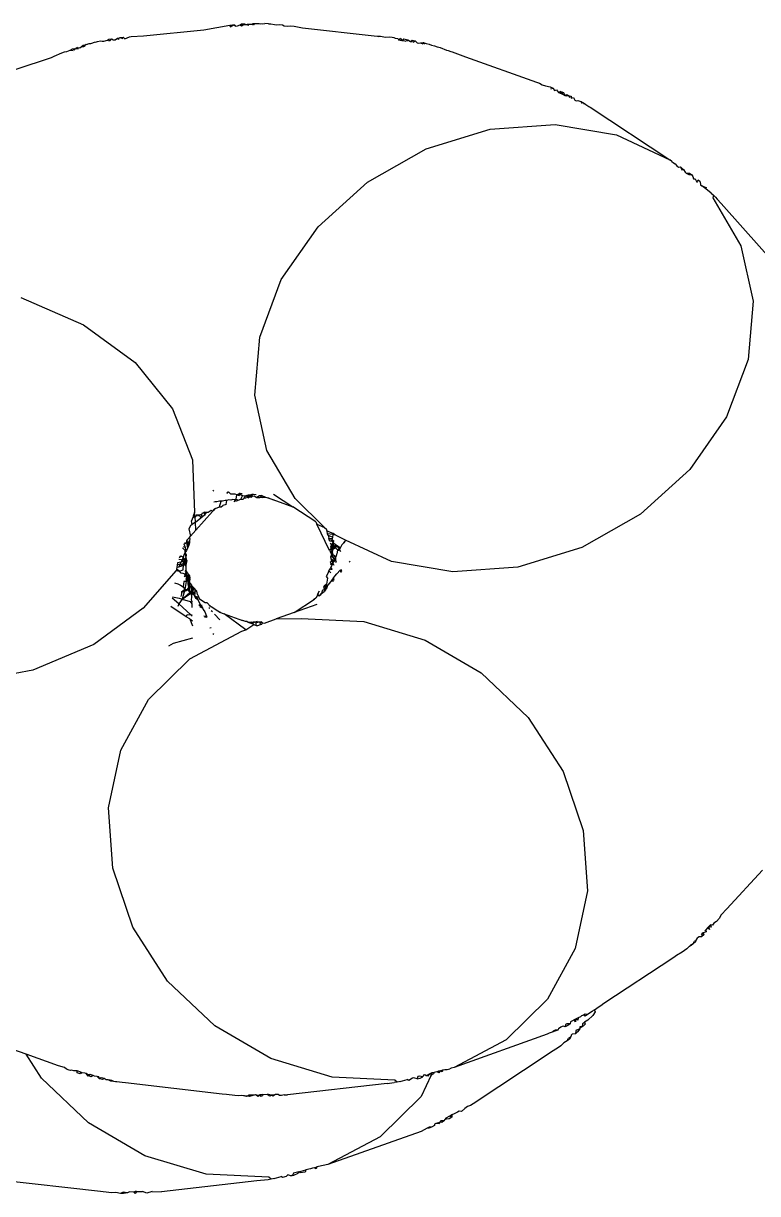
# Model space of a CAD drawing. Header units: inches. Extents: x 9636 to 21597, y -10243 to 557.
# Drawn here: x 13132.042 to 13132.96, y -8576.087 to -8574.624 of the extents above; entities that cross this region are included whole.
import ezdxf

# ---------------------------------------------------------------- set-up
doc = ezdxf.new("R2010")
doc.units = ezdxf.units.IN
doc.header["$MEASUREMENT"] = 0
doc.layers.add('Edges', color=7, linetype='Continuous')

# ---------------------------------------------------------------- blocks, each defined once
blk = doc.blocks.new('Porch Swing Bed Twin Size pl')
at = {"layer": 'Edges'}
for p, q in [((31.2773, 2.6052), (31.3645, 2.6151)), ((31.373, 2.615), (31.3645, 2.6151)), ((31.373, 2.615), (31.3778, 2.6164)), ((31.3778, 2.6164), (31.3818, 2.615)), ((31.3871, 2.615), (31.3818, 2.615)), ((31.3871, 2.615), (31.3884, 2.6168)), ((31.3871, 2.615), (31.3884, 2.615)), ((31.3884, 2.6168), (31.3898, 2.6155)), ((31.3884, 2.615), (31.3898, 2.6155)), ((31.3898, 2.6155), (31.3937, 2.6153)), ((31.3937, 2.6153), (31.3953, 2.616)), ((31.3953, 2.616), (31.399, 2.6167)), ((31.3953, 2.616), (31.3993, 2.6155)), ((31.399, 2.6167), (31.4018, 2.6166)), ((31.3993, 2.6155), (31.4018, 2.6166)), ((31.4018, 2.6166), (31.4062, 2.6159)), ((31.4062, 2.6159), (31.4096, 2.616)), ((31.4096, 2.616), (31.4124, 2.6158)), ((31.4124, 2.6158), (31.4202, 2.6148)), ((31.2671, 2.6041), (31.2773, 2.6052)), ((31.4202, 2.6148), (31.5125, 2.6044)), ((31.2227, 2.5925), (31.2234, 2.5941)), ((31.2234, 2.5941), (31.2249, 2.5933)), ((31.2249, 2.5933), (31.2267, 2.5936)), ((31.2267, 2.5936), (31.2283, 2.5942)), ((31.2283, 2.5942), (31.2327, 2.5952)), ((31.2327, 2.5952), (31.2334, 2.5973)), ((31.2391, 2.5969), (31.2327, 2.5952)), ((31.2334, 2.5973), (31.238, 2.598)), ((31.238, 2.598), (31.2391, 2.5969)), ((31.2391, 2.5969), (31.2441, 2.5983)), ((31.2397, 2.5982), (31.2391, 2.5969)), ((31.2436, 2.6), (31.2397, 2.5982)), ((31.2463, 2.6006), (31.2436, 2.6)), ((31.2441, 2.5983), (31.245, 2.6001)), ((31.245, 2.6001), (31.2463, 2.6006)), ((31.2463, 2.6006), (31.2491, 2.5996)), ((31.2491, 2.5996), (31.2508, 2.6011)), ((31.2508, 2.6011), (31.2539, 2.6021)), ((31.2539, 2.6021), (31.2553, 2.6013)), ((31.2616, 2.603), (31.2553, 2.6013)), ((31.2616, 2.603), (31.2644, 2.6037)), ((31.2616, 2.603), (31.2626, 2.6033)), ((31.2644, 2.6037), (31.2671, 2.6041)), ((31.2644, 2.6037), (31.2666, 2.6019)), ((31.2666, 2.6019), (31.3236, 2.5991)), ((31.3236, 2.5991), (31.3797, 2.5822)), ((31.1276, 2.56), (31.2125, 2.5902)), ((31.165, 2.5651), (31.2125, 2.5902)), ((31.2125, 2.5902), (31.221, 2.5921)), ((31.221, 2.5921), (31.2227, 2.5925)), ((31.2249, 2.5933), (31.2227, 2.5925)), ((31.3797, 2.5822), (31.4309, 2.5523)), ((31.1273, 2.5281), (31.165, 2.5651)), ((31.1067, 2.5503), (31.1085, 2.5519)), ((31.1085, 2.5519), (31.1103, 2.5516)), ((31.1095, 2.5504), (31.1103, 2.5516)), ((31.1103, 2.5516), (31.111, 2.5531)), ((31.1103, 2.5516), (31.1116, 2.5521)), ((31.111, 2.5531), (31.114, 2.5528)), ((31.1116, 2.5521), (31.114, 2.5528)), ((31.114, 2.5528), (31.1152, 2.5534)), ((31.1152, 2.5534), (31.1154, 2.5547)), ((31.1154, 2.5547), (31.1179, 2.5562)), ((31.1179, 2.5562), (31.1204, 2.5572)), ((31.1179, 2.5562), (31.1203, 2.5561)), ((31.1203, 2.5561), (31.122, 2.557)), ((31.1204, 2.5572), (31.122, 2.557)), ((31.122, 2.557), (31.1276, 2.56)), ((31.4309, 2.5523), (31.4739, 2.5114)), ((31.0876, 2.5391), (31.0907, 2.542)), ((31.0907, 2.542), (31.0928, 2.5415)), ((31.0928, 2.5415), (31.0943, 2.5425)), ((31.0943, 2.5425), (31.0961, 2.5433)), ((31.0961, 2.5433), (31.0972, 2.544)), ((31.0972, 2.544), (31.0994, 2.545)), ((31.0994, 2.5472), (31.1018, 2.5485)), ((31.0994, 2.545), (31.0994, 2.5472)), ((31.0994, 2.5472), (31.1017, 2.5463)), ((31.0994, 2.545), (31.1005, 2.5456)), ((31.1005, 2.5456), (31.1017, 2.5463)), ((31.1017, 2.5463), (31.105, 2.548)), ((31.1018, 2.5485), (31.104, 2.5489)), ((31.104, 2.5489), (31.105, 2.548)), ((31.105, 2.548), (31.1067, 2.5503)), ((31.1067, 2.5503), (31.1095, 2.5504)), ((31.0106, 2.4891), (31.0801, 2.5348)), ((31.0801, 2.5348), (31.0823, 2.5364)), ((31.0823, 2.5364), (31.0852, 2.5375)), ((31.0852, 2.5375), (31.0876, 2.5391)), ((31.1184, 2.5088), (31.1273, 2.5281)), ((31.1584, 2.5163), (31.2494, 2.5266)), ((31.2526, 2.5266), (31.2494, 2.5266)), ((31.2526, 2.5266), (31.2549, 2.5272)), ((31.2549, 2.5272), (31.2566, 2.5272)), ((31.2566, 2.5272), (31.2579, 2.5265)), ((31.2579, 2.5265), (31.2604, 2.5265)), ((31.2604, 2.5265), (31.2627, 2.5279)), ((31.2604, 2.5265), (31.262, 2.527)), ((31.262, 2.527), (31.264, 2.5269)), ((31.2627, 2.5279), (31.264, 2.5269)), ((31.264, 2.5269), (31.2655, 2.528)), ((31.264, 2.5269), (31.2667, 2.5265)), ((31.2655, 2.528), (31.2681, 2.5265)), ((31.2667, 2.5265), (31.2681, 2.5265)), ((31.2681, 2.5265), (31.2709, 2.5267)), ((31.2709, 2.5267), (31.272, 2.5265)), ((31.272, 2.5265), (31.2734, 2.5283)), ((31.272, 2.5265), (31.2748, 2.5266)), ((31.272, 2.5265), (31.2734, 2.5266)), ((31.2734, 2.5283), (31.2748, 2.5266)), ((31.2748, 2.5266), (31.2761, 2.5283)), ((31.2748, 2.5266), (31.2761, 2.5272)), ((31.2761, 2.5283), (31.2786, 2.5268)), ((31.2761, 2.5272), (31.2786, 2.5268)), ((31.2786, 2.5268), (31.28, 2.5269)), ((31.28, 2.5269), (31.284, 2.5282)), ((31.28, 2.5269), (31.2843, 2.5271)), ((31.284, 2.5282), (31.2858, 2.528)), ((31.2843, 2.5271), (31.2868, 2.5281)), ((31.2843, 2.5271), (31.2858, 2.528)), ((31.2858, 2.528), (31.2911, 2.5274)), ((31.2868, 2.5281), (31.2911, 2.5274)), ((31.2911, 2.5274), (31.2946, 2.5275)), ((31.2946, 2.5275), (31.2974, 2.5273)), ((31.2974, 2.5273), (31.3051, 2.5264)), ((31.3051, 2.5264), (31.3091, 2.526)), ((31.3091, 2.526), (31.3974, 2.5159)), ((31.1161, 2.5075), (31.1184, 2.5088)), ((31.1177, 2.5067), (31.1184, 2.5088)), ((31.1184, 2.5088), (31.1207, 2.5083)), ((31.119, 2.5071), (31.1207, 2.5083)), ((31.1207, 2.5083), (31.121, 2.5096)), ((31.1207, 2.5083), (31.123, 2.5095)), ((31.121, 2.5096), (31.123, 2.5095)), ((31.123, 2.5095), (31.124, 2.5084)), ((31.124, 2.5084), (31.1253, 2.5088)), ((31.1253, 2.5088), (31.126, 2.5102)), ((31.1285, 2.5115), (31.126, 2.5102)), ((31.126, 2.5102), (31.129, 2.5098)), ((31.1312, 2.5121), (31.1285, 2.5115)), ((31.129, 2.5098), (31.1304, 2.5101)), ((31.1304, 2.5101), (31.1312, 2.5121)), ((31.1312, 2.5121), (31.1341, 2.5111)), ((31.1341, 2.5111), (31.1354, 2.5115)), ((31.1354, 2.5115), (31.1388, 2.5136)), ((31.1388, 2.5136), (31.1403, 2.5128)), ((31.1465, 2.5145), (31.1403, 2.5128)), ((31.1465, 2.5145), (31.1493, 2.5152)), ((31.1465, 2.5145), (31.1476, 2.5148)), ((31.1493, 2.5152), (31.1521, 2.5156)), ((31.1493, 2.5152), (31.1516, 2.5134)), ((31.1516, 2.5134), (31.2086, 2.5106)), ((31.1584, 2.5163), (31.1521, 2.5156)), ((31.2086, 2.5106), (31.2646, 2.4937)), ((31.3974, 2.5159), (31.4002, 2.5156)), ((31.4002, 2.5156), (31.4052, 2.515)), ((31.4052, 2.515), (31.408, 2.5146)), ((31.4052, 2.515), (31.4065, 2.5147)), ((31.4065, 2.5147), (31.408, 2.5146)), ((31.408, 2.5146), (31.4107, 2.5142)), ((31.408, 2.5146), (31.4098, 2.5137)), ((31.4098, 2.5137), (31.4114, 2.5133)), ((31.4107, 2.5142), (31.4132, 2.5131)), ((31.4114, 2.5133), (31.4132, 2.5131)), ((31.4132, 2.5131), (31.4149, 2.5129)), ((31.4149, 2.5129), (31.4167, 2.5118)), ((31.4167, 2.5118), (31.4184, 2.5128)), ((31.4167, 2.5118), (31.418, 2.5115)), ((31.418, 2.5115), (31.4194, 2.5113)), ((31.4184, 2.5128), (31.4211, 2.5122)), ((31.4194, 2.5113), (31.4211, 2.5122)), ((31.4211, 2.5122), (31.423, 2.5101)), ((31.4211, 2.5122), (31.4217, 2.5104)), ((31.4217, 2.5104), (31.423, 2.5101)), ((31.423, 2.5101), (31.4257, 2.5096)), ((31.4257, 2.5096), (31.4267, 2.509)), ((31.4267, 2.509), (31.4286, 2.5104)), ((31.4267, 2.509), (31.4294, 2.5083)), ((31.428, 2.5087), (31.4294, 2.5083)), ((31.4286, 2.5104), (31.4302, 2.5098)), ((31.4294, 2.5083), (31.4313, 2.5097)), ((31.4294, 2.5083), (31.4314, 2.5085)), ((31.4302, 2.5098), (31.4314, 2.5085)), ((31.4313, 2.5097), (31.4331, 2.5073)), ((31.4314, 2.5085), (31.4331, 2.5073)), ((31.4739, 2.5114), (31.488, 2.4897)), ((31.0125, 2.4715), (31.0974, 2.5018)), ((31.0499, 2.4766), (31.0974, 2.5018)), ((31.0974, 2.5018), (31.1002, 2.5023)), ((31.1002, 2.5023), (31.1012, 2.503)), ((31.1038, 2.5036), (31.1012, 2.503)), ((31.1059, 2.5036), (31.1038, 2.5036)), ((31.1077, 2.504), (31.1059, 2.5036)), ((31.1077, 2.504), (31.1084, 2.5056)), ((31.1098, 2.5048), (31.1077, 2.504)), ((31.1084, 2.5056), (31.1098, 2.5048)), ((31.111, 2.5065), (31.1098, 2.5048)), ((31.1098, 2.5048), (31.1117, 2.5051)), ((31.111, 2.5065), (31.1133, 2.5057)), ((31.1117, 2.5051), (31.1133, 2.5057)), ((31.1133, 2.5057), (31.1155, 2.5064)), ((31.1155, 2.5064), (31.1161, 2.5075)), ((31.1155, 2.5064), (31.1177, 2.5067)), ((31.1177, 2.5067), (31.119, 2.5071)), ((31.4331, 2.5073), (31.4344, 2.5069)), ((31.4344, 2.5069), (31.4369, 2.5066)), ((31.4369, 2.5066), (31.4387, 2.5075)), ((31.4369, 2.5066), (31.4381, 2.5059)), ((31.4381, 2.5059), (31.4387, 2.5075)), ((31.4381, 2.5059), (31.4415, 2.5049)), ((31.4387, 2.5075), (31.4413, 2.5067)), ((31.4413, 2.5067), (31.4415, 2.5049)), ((31.4415, 2.5049), (31.4444, 2.5048)), ((31.4444, 2.5048), (31.4465, 2.5043)), ((31.4465, 2.5043), (31.4475, 2.5044)), ((31.4475, 2.5044), (31.4486, 2.5041)), ((31.4486, 2.5041), (31.4512, 2.5032)), ((31.4512, 2.5032), (31.4529, 2.5018)), ((31.4529, 2.5018), (31.4583, 2.5003)), ((31.4583, 2.5003), (31.488, 2.4897)), ((31.0022, 2.4835), (31.0095, 2.4882)), ((31.0095, 2.4882), (31.0106, 2.4891)), ((31.2646, 2.4937), (31.3159, 2.4638)), ((31.488, 2.4897), (31.532, 2.4743)), ((30.9922, 2.4758), (30.9942, 2.4774)), ((30.994, 2.4759), (30.9942, 2.4774)), ((30.9942, 2.4774), (30.9973, 2.4792)), ((30.9973, 2.4792), (31, 2.4819)), ((31, 2.4819), (31.0022, 2.4835)), ((31.0122, 2.4396), (31.0499, 2.4766)), ((30.9826, 2.4665), (30.9847, 2.4693)), ((30.9826, 2.4665), (30.9862, 2.4681)), ((30.9827, 2.4646), (30.9826, 2.4665)), ((30.9847, 2.4693), (30.9866, 2.471)), ((30.9862, 2.4681), (30.9866, 2.471)), ((30.9866, 2.471), (30.9896, 2.4715)), ((30.9896, 2.4715), (30.9905, 2.4724)), ((30.9905, 2.4724), (30.9909, 2.4738)), ((30.9909, 2.4738), (30.9922, 2.4758)), ((30.9909, 2.4738), (30.9931, 2.475)), ((30.9922, 2.4758), (30.994, 2.4759)), ((31.0001, 2.4649), (31.0022, 2.4666)), ((31.0022, 2.4666), (31.0028, 2.4677)), ((31.0028, 2.4677), (31.0054, 2.4687)), ((31.0028, 2.4677), (31.0053, 2.4676)), ((31.0053, 2.4676), (31.007, 2.4685)), ((31.0054, 2.4687), (31.0079, 2.4697)), ((31.007, 2.4685), (31.0079, 2.4697)), ((31.0079, 2.4697), (31.0105, 2.4704)), ((31.0105, 2.4704), (31.0125, 2.4715)), ((30.9707, 2.4544), (30.9754, 2.4586)), ((30.9754, 2.4586), (30.9784, 2.4603)), ((30.9756, 2.4535), (30.9779, 2.4549)), ((30.9777, 2.4624), (30.9795, 2.4642)), ((30.9784, 2.4603), (30.9777, 2.4624)), ((30.9779, 2.4549), (30.9793, 2.454)), ((30.9784, 2.4603), (30.9793, 2.4612)), ((30.9793, 2.4612), (30.9802, 2.4621)), ((30.9795, 2.4642), (30.9814, 2.4653)), ((30.9802, 2.4621), (30.9805, 2.4645)), ((30.9805, 2.4645), (30.9827, 2.4646)), ((30.981, 2.4548), (30.9821, 2.4555)), ((30.9814, 2.4653), (30.9827, 2.4646)), ((30.9821, 2.4555), (30.9843, 2.4565)), ((30.9843, 2.4565), (30.9844, 2.4587)), ((30.9843, 2.4565), (30.9867, 2.4578)), ((30.9844, 2.4587), (30.9867, 2.4578)), ((30.9855, 2.4571), (30.9867, 2.4578)), ((30.9867, 2.46), (30.9878, 2.4584)), ((30.9867, 2.4578), (30.9867, 2.46)), ((30.9867, 2.4578), (30.9878, 2.4584)), ((30.9878, 2.4584), (30.99, 2.4595)), ((30.99, 2.4595), (30.9911, 2.4602)), ((30.9911, 2.4602), (30.9916, 2.4618)), ((30.9916, 2.4618), (30.9935, 2.4634)), ((30.9916, 2.4618), (30.9945, 2.4619)), ((30.9935, 2.4634), (30.9959, 2.4646)), ((30.9945, 2.4619), (30.9956, 2.4625)), ((30.9956, 2.4625), (30.9959, 2.4646)), ((30.9959, 2.4646), (30.9978, 2.4641)), ((30.9978, 2.4641), (30.9989, 2.4643)), ((30.9989, 2.4643), (31.0001, 2.4649)), ((31.3159, 2.4638), (31.3588, 2.4229)), ((30.9608, 2.4435), (30.9636, 2.4456)), ((30.9636, 2.4456), (30.9651, 2.4463)), ((30.9651, 2.4463), (30.9672, 2.4479)), ((30.9672, 2.4479), (30.9694, 2.4494)), ((30.9687, 2.451), (30.9707, 2.4544)), ((30.9694, 2.4494), (30.9687, 2.451)), ((30.9694, 2.4494), (30.9705, 2.4499)), ((30.9705, 2.4499), (30.9714, 2.4506)), ((30.9714, 2.4506), (30.9756, 2.4535)), ((30.9756, 2.4535), (30.9778, 2.4531)), ((30.9778, 2.4531), (30.9793, 2.454)), ((30.9793, 2.454), (30.981, 2.4548)), ((30.8978, 2.402), (30.9608, 2.4435)), ((30.987, 2.3932), (31.0122, 2.4396)), ((31.3588, 2.4229), (31.3906, 2.3739)), ((30.8955, 2.4006), (30.8978, 2.402)), ((30.8812, 2.3906), (30.8832, 2.3916)), ((30.8832, 2.3916), (30.885, 2.3934)), ((30.885, 2.3934), (30.8871, 2.395)), ((30.8871, 2.395), (30.8893, 2.3965)), ((30.8885, 2.3958), (30.8893, 2.3965)), ((30.8893, 2.3965), (30.8945, 2.3997)), ((30.8945, 2.3997), (30.8955, 2.4006)), ((30.9758, 2.3407), (30.987, 2.3932)), ((30.8696, 2.3808), (30.8716, 2.3825)), ((30.8702, 2.379), (30.8696, 2.3808)), ((30.8711, 2.3796), (30.8716, 2.3825)), ((30.8711, 2.3796), (30.872, 2.3805)), ((30.8716, 2.3825), (30.8736, 2.3825)), ((30.8736, 2.3825), (30.8755, 2.3839)), ((30.8736, 2.3825), (30.8746, 2.383)), ((30.8755, 2.3839), (30.877, 2.3861)), ((30.877, 2.3861), (30.8771, 2.3873)), ((30.877, 2.3861), (30.878, 2.3865)), ((30.8771, 2.3873), (30.8791, 2.389)), ((30.8771, 2.3873), (30.879, 2.3874)), ((30.879, 2.3874), (30.8791, 2.389)), ((30.8791, 2.389), (30.8822, 2.3907)), ((30.8791, 2.389), (30.8812, 2.3906)), ((30.8578, 2.3686), (30.8604, 2.3701)), ((30.8604, 2.3701), (30.8617, 2.3719)), ((30.8617, 2.3719), (30.8633, 2.3718)), ((30.8627, 2.3739), (30.8651, 2.3736)), ((30.8633, 2.3718), (30.8627, 2.3739)), ((30.8633, 2.3718), (30.8651, 2.3736)), ((30.8642, 2.3727), (30.8651, 2.3736)), ((30.8644, 2.3758), (30.866, 2.3745)), ((30.8651, 2.3736), (30.8644, 2.3758)), ((30.8651, 2.3736), (30.866, 2.3745)), ((30.866, 2.3745), (30.8677, 2.3762)), ((30.8675, 2.378), (30.8702, 2.379)), ((30.8677, 2.3762), (30.8675, 2.378)), ((30.8677, 2.3762), (30.8686, 2.3771)), ((30.8702, 2.379), (30.8711, 2.3796)), ((31.3906, 2.3739), (31.4089, 2.32)), ((30.8486, 2.3571), (30.8536, 2.3625)), ((30.8536, 2.3625), (30.8556, 2.3659)), ((30.8556, 2.3659), (30.8578, 2.3686)), ((30.8161, 2.3217), (30.8486, 2.3571)), ((30.9795, 2.2856), (30.9758, 2.3407)), ((31.4089, 2.32), (31.4127, 2.2649)), ((30.9979, 2.2317), (30.9795, 2.2856)), ((31.4127, 2.2649), (31.4015, 2.2124)), ((31.0297, 2.1827), (30.9979, 2.2317)), ((31.4015, 2.2124), (31.3762, 2.166)), ((31.0726, 2.1418), (31.0297, 2.1827)), ((31.3762, 2.166), (31.3386, 2.129)), ((31.4818, 2.1394), (31.5444, 2.1509)), ((31.1239, 2.1119), (31.0726, 2.1418)), ((31.4261, 2.1161), (31.4818, 2.1394)), ((31.3386, 2.129), (31.291, 2.1038)), ((31.3536, 2.1149), (31.3357, 2.1098)), ((31.3576, 2.1173), (31.3536, 2.1149)), ((31.3811, 2.0828), (31.4261, 2.1161)), ((31.1799, 2.095), (31.1239, 2.1119)), ((31.291, 2.1038), (31.2874, 2.1026)), ((31.3166, 2.1068), (31.3177, 2.1063)), ((31.2369, 2.0922), (31.1799, 2.095)), ((31.2598, 2.0927), (31.2369, 2.0922)), ((31.2432, 2.0868), (31.2598, 2.0927)), ((31.2705, 2.0965), (31.2598, 2.0927)), ((31.2723, 2.0963), (31.2705, 2.0965)), ((31.2733, 2.0953), (31.2723, 2.0963)), ((31.2743, 2.0956), (31.2723, 2.0963)), ((31.274, 2.0978), (31.2728, 2.0974)), ((31.2733, 2.0953), (31.2728, 2.0974)), ((31.2733, 2.0953), (31.2743, 2.0956)), ((31.2771, 2.0949), (31.2733, 2.0953)), ((31.2765, 2.0987), (31.274, 2.0978)), ((31.274, 2.0978), (31.2743, 2.0956)), ((31.2743, 2.0956), (31.2766, 2.0959)), ((31.278, 2.0985), (31.2765, 2.0987)), ((31.2766, 2.0959), (31.2779, 2.0958)), ((31.2771, 2.0949), (31.2794, 2.0959)), ((31.2802, 2.0953), (31.2771, 2.0949)), ((31.278, 2.0985), (31.2779, 2.0958)), ((31.2779, 2.0958), (31.2802, 2.0953)), ((31.2801, 2.0978), (31.278, 2.0985)), ((31.2794, 2.0959), (31.2822, 2.0956)), ((31.2874, 2.1026), (31.2801, 2.0978)), ((31.2811, 2.0974), (31.2801, 2.0978)), ((31.2811, 2.0974), (31.2802, 2.0953)), ((31.2827, 2.0968), (31.2802, 2.0953)), ((31.2822, 2.0956), (31.2802, 2.0953)), ((31.2836, 2.0965), (31.2822, 2.0956)), ((31.2822, 2.0956), (31.2852, 2.0959)), ((31.2836, 2.0965), (31.2852, 2.0959)), ((31.2852, 2.0959), (31.2864, 2.0951)), ((31.2864, 2.0951), (31.2879, 2.095)), ((31.2874, 2.1026), (31.3073, 2.088)), ((31.2879, 2.095), (31.2906, 2.094)), ((31.2879, 2.095), (31.2893, 2.0945)), ((31.2917, 2.0936), (31.2906, 2.094)), ((31.3073, 2.088), (31.2906, 2.094)), ((31.3162, 2.0884), (31.3111, 2.0935)), ((31.3204, 2.1007), (31.3192, 2.1006)), ((31.3372, 2.0958), (31.3361, 2.0989)), ((31.3387, 2.0927), (31.3362, 2.0943)), ((31.3387, 2.0927), (31.3372, 2.0958)), ((31.3387, 2.0927), (31.3418, 2.0906)), ((31.2228, 2.0795), (31.2432, 2.0868)), ((31.2432, 2.0868), (31.2248, 2.0746)), ((31.3115, 2.0866), (31.3073, 2.088)), ((31.3104, 2.0869), (31.3115, 2.0866)), ((31.3115, 2.0866), (31.3131, 2.0856)), ((31.3131, 2.0856), (31.3191, 2.0816)), ((31.3191, 2.0851), (31.3179, 2.0858)), ((31.3191, 2.0816), (31.32, 2.081)), ((31.3203, 2.083), (31.3213, 2.0826)), ((31.3251, 2.0908), (31.323, 2.0911)), ((31.3234, 2.0901), (31.323, 2.0911)), ((31.3234, 2.0901), (31.3251, 2.0908)), ((31.3257, 2.0897), (31.3234, 2.0901)), ((31.325, 2.0862), (31.3234, 2.0901)), ((31.3264, 2.0839), (31.325, 2.0862)), ((31.327, 2.0826), (31.3264, 2.0839)), ((31.3295, 2.0817), (31.327, 2.0826)), ((31.3277, 2.0815), (31.327, 2.0826)), ((31.3277, 2.0815), (31.3295, 2.0817)), ((31.3303, 2.0802), (31.3277, 2.0815)), ((31.3284, 2.0801), (31.3277, 2.0815)), ((31.3364, 2.0902), (31.3377, 2.089)), ((31.3364, 2.0891), (31.3377, 2.089)), ((31.3367, 2.0788), (31.3366, 2.0822)), ((31.341, 2.0886), (31.3377, 2.089)), ((31.3377, 2.089), (31.3486, 2.0789)), ((31.3418, 2.0906), (31.341, 2.0886)), ((31.3418, 2.0906), (31.3559, 2.0813)), ((31.3509, 2.0486), (31.3811, 2.0828)), ((31.2202, 2.0716), (31.2185, 2.0693)), ((31.2189, 2.0707), (31.2185, 2.0693)), ((31.2189, 2.0707), (31.2202, 2.0716)), ((31.2202, 2.0716), (31.2225, 2.0716)), ((31.222, 2.0705), (31.2202, 2.0716)), ((31.222, 2.0705), (31.2225, 2.0716)), ((31.2225, 2.0716), (31.2235, 2.0736)), ((31.2235, 2.0736), (31.2258, 2.0753)), ((31.2235, 2.0736), (31.2248, 2.0746)), ((31.32, 2.081), (31.3207, 2.0802)), ((31.32, 2.081), (31.3227, 2.0779)), ((31.3227, 2.0779), (31.3247, 2.0779)), ((31.3247, 2.0779), (31.3297, 2.0746)), ((31.3273, 2.0805), (31.3284, 2.0801)), ((31.3284, 2.0801), (31.3303, 2.0802)), ((31.3284, 2.0801), (31.3314, 2.0749)), ((31.3306, 2.0722), (31.3297, 2.0746)), ((31.3303, 2.0732), (31.3327, 2.0725)), ((31.3327, 2.0725), (31.3306, 2.0722)), ((31.3316, 2.0703), (31.3306, 2.0722)), ((31.3335, 2.0734), (31.3314, 2.0749)), ((31.3327, 2.0725), (31.3314, 2.0749)), ((31.3335, 2.0734), (31.3319, 2.0739)), ((31.3327, 2.0725), (31.3345, 2.0714)), ((31.3345, 2.0714), (31.3335, 2.0734)), ((31.3345, 2.0714), (31.3354, 2.0695)), ((31.3354, 2.0695), (31.337, 2.0709)), ((31.3382, 2.0767), (31.3367, 2.0788)), ((31.3367, 2.0788), (31.3368, 2.0774)), ((31.3382, 2.0767), (31.3368, 2.0774)), ((31.3368, 2.0763), (31.3368, 2.0774)), ((31.3373, 2.0751), (31.3368, 2.0763)), ((31.3369, 2.0729), (31.3373, 2.0751)), ((31.337, 2.0709), (31.3369, 2.0729)), ((31.3387, 2.0686), (31.337, 2.0709)), ((31.337, 2.0697), (31.337, 2.0709)), ((31.3457, 2.0746), (31.3382, 2.0767)), ((31.3457, 2.0746), (31.3385, 2.0698)), ((31.3457, 2.0746), (31.3387, 2.0686)), ((31.3431, 2.0658), (31.3457, 2.0746)), ((31.3457, 2.0746), (31.3486, 2.0789)), ((31.3484, 2.0738), (31.3457, 2.0746)), ((31.3462, 2.0699), (31.3468, 2.0723)), ((31.3545, 2.0726), (31.3484, 2.0738)), ((31.3486, 2.0789), (31.3494, 2.0812)), ((31.3486, 2.0789), (31.3547, 2.0738)), ((31.2079, 2.0558), (31.2127, 2.0619)), ((31.2131, 2.0643), (31.2127, 2.0619)), ((31.2133, 2.0628), (31.2127, 2.0619)), ((31.2149, 2.0619), (31.2127, 2.0619)), ((31.213, 2.0554), (31.2138, 2.0608)), ((31.2147, 2.066), (31.2131, 2.0643)), ((31.2131, 2.0643), (31.2133, 2.0628)), ((31.2144, 2.0641), (31.2133, 2.0628)), ((31.2133, 2.0628), (31.2138, 2.0608)), ((31.2138, 2.0608), (31.2159, 2.0628)), ((31.2144, 2.0641), (31.2147, 2.066)), ((31.2158, 2.0659), (31.2144, 2.0641)), ((31.2149, 2.0619), (31.2144, 2.0641)), ((31.2144, 2.0641), (31.2159, 2.0628)), ((31.2147, 2.066), (31.2161, 2.0676)), ((31.2159, 2.0628), (31.2149, 2.0619)), ((31.2158, 2.0659), (31.2161, 2.0676)), ((31.2158, 2.0659), (31.2178, 2.0668)), ((31.2167, 2.0638), (31.2158, 2.0659)), ((31.2159, 2.0628), (31.2167, 2.0638)), ((31.2185, 2.0693), (31.2161, 2.0676)), ((31.2178, 2.0668), (31.2185, 2.0693)), ((31.222, 2.0705), (31.2202, 2.0669)), ((31.2215, 2.0695), (31.222, 2.0705)), ((31.3316, 2.0703), (31.3322, 2.0672)), ((31.3322, 2.0672), (31.333, 2.0663)), ((31.333, 2.0663), (31.334, 2.0682)), ((31.333, 2.0663), (31.334, 2.0653)), ((31.3339, 2.0705), (31.3354, 2.0695)), ((31.334, 2.0682), (31.3339, 2.0705)), ((31.334, 2.0682), (31.3354, 2.0695)), ((31.334, 2.0653), (31.334, 2.0682)), ((31.334, 2.0653), (31.3346, 2.0645)), ((31.336, 2.0641), (31.334, 2.0653)), ((31.3346, 2.0645), (31.3359, 2.0669)), ((31.3346, 2.0645), (31.3363, 2.0627)), ((31.3359, 2.0669), (31.3354, 2.0695)), ((31.3371, 2.0684), (31.3354, 2.0695)), ((31.3359, 2.0669), (31.3371, 2.0684)), ((31.336, 2.0641), (31.3359, 2.0669)), ((31.336, 2.0641), (31.3369, 2.0664)), ((31.336, 2.0641), (31.3363, 2.0627)), ((31.336, 2.0641), (31.3379, 2.0633)), ((31.3363, 2.0627), (31.337, 2.0618)), ((31.3369, 2.0664), (31.3371, 2.0684)), ((31.3369, 2.0664), (31.3371, 2.0647)), ((31.3386, 2.0674), (31.337, 2.0697)), ((31.337, 2.0697), (31.3371, 2.0684)), ((31.337, 2.0618), (31.3371, 2.0647)), ((31.337, 2.0618), (31.3377, 2.0611)), ((31.3384, 2.0603), (31.337, 2.0618)), ((31.3371, 2.0684), (31.3386, 2.0674)), ((31.3379, 2.0633), (31.3371, 2.0647)), ((31.3377, 2.0611), (31.3379, 2.0633)), ((31.3377, 2.0611), (31.3388, 2.0592)), ((31.3384, 2.0603), (31.3388, 2.0592)), ((31.3401, 2.0595), (31.3384, 2.0603)), ((31.3385, 2.0698), (31.3386, 2.0674)), ((31.3387, 2.0686), (31.3386, 2.0674)), ((31.3408, 2.0659), (31.3386, 2.0674)), ((31.3386, 2.0674), (31.3388, 2.0649)), ((31.3408, 2.0659), (31.3387, 2.0686)), ((31.3388, 2.0649), (31.3408, 2.0659)), ((31.339, 2.0631), (31.3388, 2.0649)), ((31.3391, 2.0613), (31.3388, 2.0592)), ((31.3391, 2.0613), (31.339, 2.0631)), ((31.3401, 2.0595), (31.3391, 2.0613)), ((31.3408, 2.0659), (31.3394, 2.0641)), ((31.3394, 2.0641), (31.3397, 2.0623)), ((31.3397, 2.0623), (31.3401, 2.0607)), ((31.3401, 2.0607), (31.3401, 2.0595)), ((31.3417, 2.0667), (31.3408, 2.0659)), ((31.3431, 2.0658), (31.3408, 2.0659)), ((31.3461, 2.0682), (31.3417, 2.0667)), ((31.3419, 2.0586), (31.3431, 2.0658)), ((31.3431, 2.0658), (31.3461, 2.0682)), ((31.3448, 2.0633), (31.3431, 2.0658)), ((31.3441, 2.0585), (31.3444, 2.0609)), ((31.3444, 2.0609), (31.3448, 2.0633)), ((31.3471, 2.0619), (31.3448, 2.0633)), ((31.3461, 2.0682), (31.3462, 2.0699)), ((31.3494, 2.0605), (31.3471, 2.0619)), ((31.3526, 2.0598), (31.3494, 2.0605)), ((31.0393, 2.0454), (31.0986, 2.0497)), ((31.0986, 2.0497), (31.1546, 2.0402)), ((31.1999, 2.0494), (31.2013, 2.0483)), ((31.1999, 2.0494), (31.2006, 2.0476)), ((31.2006, 2.0502), (31.2013, 2.0483)), ((31.2006, 2.0502), (31.2006, 2.0476)), ((31.2045, 2.0515), (31.2013, 2.0483)), ((31.2061, 2.0536), (31.2045, 2.0515)), ((31.2072, 2.0549), (31.2061, 2.0536)), ((31.207, 2.0574), (31.2072, 2.0549)), ((31.2079, 2.0558), (31.207, 2.0574)), ((31.2079, 2.0558), (31.2072, 2.0549)), ((31.2079, 2.0584), (31.2079, 2.0558)), ((31.2089, 2.0571), (31.2079, 2.0584)), ((31.2089, 2.0571), (31.2079, 2.0558)), ((31.2116, 2.0489), (31.2099, 2.0505)), ((31.2116, 2.0489), (31.2127, 2.0512)), ((31.2116, 2.0489), (31.2123, 2.0503)), ((31.2123, 2.0503), (31.2133, 2.0524)), ((31.2123, 2.0503), (31.2127, 2.0512)), ((31.2127, 2.0512), (31.214, 2.0539)), ((31.214, 2.0539), (31.213, 2.0554)), ((31.3388, 2.0592), (31.3384, 2.0567)), ((31.3384, 2.0567), (31.3387, 2.0555)), ((31.3387, 2.0555), (31.3394, 2.0569)), ((31.3389, 2.0534), (31.3387, 2.0555)), ((31.3388, 2.0592), (31.3403, 2.0581)), ((31.3394, 2.0569), (31.3388, 2.0592)), ((31.3398, 2.0521), (31.3389, 2.0534)), ((31.3394, 2.0569), (31.3403, 2.0581)), ((31.3394, 2.0569), (31.3408, 2.0548)), ((31.3395, 2.0544), (31.3402, 2.0561)), ((31.3398, 2.0521), (31.3395, 2.0544)), ((31.3398, 2.0521), (31.3408, 2.0548)), ((31.3413, 2.0538), (31.3398, 2.0521)), ((31.3414, 2.0504), (31.3398, 2.0521)), ((31.3401, 2.0595), (31.3403, 2.0581)), ((31.3402, 2.0561), (31.3403, 2.0581)), ((31.3411, 2.0572), (31.3402, 2.0561)), ((31.3402, 2.0561), (31.3408, 2.0548)), ((31.3402, 2.0561), (31.3413, 2.0538)), ((31.3418, 2.0565), (31.3403, 2.0581)), ((31.3408, 2.0548), (31.3411, 2.0572)), ((31.3418, 2.0565), (31.3408, 2.0548)), ((31.3408, 2.0548), (31.3426, 2.0534)), ((31.3408, 2.0548), (31.3416, 2.0521)), ((31.3419, 2.0586), (31.3411, 2.0572)), ((31.3418, 2.0565), (31.3413, 2.0538)), ((31.3416, 2.0521), (31.3414, 2.0504)), ((31.3414, 2.0504), (31.3432, 2.0518)), ((31.3414, 2.0504), (31.3417, 2.0492)), ((31.3422, 2.0481), (31.3414, 2.0504)), ((31.3435, 2.0542), (31.3416, 2.0521)), ((31.3416, 2.0521), (31.3432, 2.0518)), ((31.3417, 2.0492), (31.3432, 2.0518)), ((31.3417, 2.0492), (31.3422, 2.0481)), ((31.3418, 2.0565), (31.3419, 2.0586)), ((31.3419, 2.0586), (31.3441, 2.0585)), ((31.3422, 2.0481), (31.343, 2.0494)), ((31.3426, 2.0534), (31.3432, 2.0518)), ((31.3432, 2.0518), (31.3435, 2.0542)), ((31.3432, 2.0518), (31.3448, 2.0513)), ((31.3448, 2.0513), (31.3464, 2.051)), ((31.3464, 2.051), (31.3481, 2.0491)), ((30.9809, 2.0275), (31.0393, 2.0454)), ((31.1546, 2.0402), (31.1964, 2.0207)), ((31.1922, 2.0408), (31.1929, 2.0399)), ((31.205, 2.0403), (31.2056, 2.0416)), ((31.2066, 2.0386), (31.205, 2.0403)), ((31.205, 2.0403), (31.2056, 2.0386)), ((31.2056, 2.0386), (31.2062, 2.0398)), ((31.2066, 2.0386), (31.2057, 2.0367)), ((31.208, 2.0414), (31.2062, 2.0398)), ((31.2062, 2.0398), (31.2071, 2.0375)), ((31.2082, 2.0398), (31.2066, 2.0386)), ((31.2071, 2.0375), (31.2066, 2.0386)), ((31.208, 2.0366), (31.2066, 2.0386)), ((31.2067, 2.0438), (31.208, 2.0414)), ((31.2101, 2.0431), (31.208, 2.0414)), ((31.2088, 2.043), (31.208, 2.0414)), ((31.208, 2.0414), (31.2082, 2.0398)), ((31.2083, 2.0388), (31.208, 2.0414)), ((31.2098, 2.0375), (31.2083, 2.0388)), ((31.2085, 2.0476), (31.21, 2.0456)), ((31.2088, 2.043), (31.21, 2.0456)), ((31.2104, 2.0411), (31.2088, 2.043)), ((31.2093, 2.0402), (31.2104, 2.0411)), ((31.2098, 2.0375), (31.2093, 2.0402)), ((31.2105, 2.0466), (31.2099, 2.0479)), ((31.21, 2.0456), (31.2105, 2.0466)), ((31.2116, 2.0489), (31.2105, 2.0466)), ((31.3414, 2.0398), (31.3416, 2.0408)), ((31.342, 2.0381), (31.3414, 2.0398)), ((31.3421, 2.044), (31.3415, 2.042)), ((31.3415, 2.042), (31.3416, 2.0408)), ((31.3415, 2.042), (31.3426, 2.0402)), ((31.3416, 2.0408), (31.3427, 2.0427)), ((31.342, 2.0381), (31.3416, 2.0408)), ((31.3426, 2.0402), (31.342, 2.0381)), ((31.3421, 2.044), (31.3423, 2.0454)), ((31.3427, 2.0427), (31.3421, 2.044)), ((31.3423, 2.0454), (31.3422, 2.0481)), ((31.3427, 2.0427), (31.3423, 2.0454)), ((31.3427, 2.0427), (31.3426, 2.0402)), ((31.3426, 2.0402), (31.3434, 2.0384)), ((31.3439, 2.0437), (31.3427, 2.0427)), ((31.344, 2.0426), (31.3427, 2.0427)), ((31.3447, 2.0417), (31.3427, 2.0427)), ((31.3434, 2.0384), (31.344, 2.0403)), ((31.3434, 2.0384), (31.3457, 2.0394)), ((31.3448, 2.0462), (31.3439, 2.0437)), ((31.344, 2.0426), (31.3452, 2.0441)), ((31.344, 2.0403), (31.344, 2.0426)), ((31.344, 2.0403), (31.3447, 2.0417)), ((31.344, 2.0403), (31.3468, 2.0409)), ((31.3457, 2.0394), (31.344, 2.0403)), ((31.3447, 2.0417), (31.3456, 2.0429)), ((31.3481, 2.0491), (31.3448, 2.0478)), ((31.3448, 2.0478), (31.3448, 2.0462)), ((31.345, 2.0373), (31.3457, 2.0394)), ((31.3452, 2.0441), (31.3489, 2.0454)), ((31.3452, 2.0441), (31.3478, 2.0431)), ((31.3456, 2.0429), (31.3478, 2.0431)), ((31.3457, 2.0394), (31.3468, 2.0409)), ((31.3465, 2.0384), (31.3457, 2.0394)), ((31.3468, 2.0409), (31.3478, 2.0431)), ((31.3468, 2.0409), (31.3498, 2.0416)), ((31.3478, 2.0431), (31.3489, 2.0454)), ((31.3478, 2.0431), (31.35, 2.0433)), ((31.3481, 2.0491), (31.3507, 2.0473)), ((31.3509, 2.0486), (31.3481, 2.0491)), ((31.3489, 2.0454), (31.3504, 2.0456)), ((31.3498, 2.0416), (31.35, 2.0433)), ((31.35, 2.0433), (31.3504, 2.0456)), ((31.3504, 2.0456), (31.3507, 2.0473)), ((31.3507, 2.0473), (31.3509, 2.0486)), ((31.2008, 2.0315), (31.202, 2.029)), ((31.2008, 2.0268), (31.202, 2.029)), ((31.2027, 2.0304), (31.202, 2.029)), ((31.202, 2.029), (31.2038, 2.0296)), ((31.202, 2.029), (31.204, 2.0259)), ((31.2038, 2.0296), (31.2044, 2.0335)), ((31.2038, 2.0296), (31.2055, 2.0278)), ((31.2048, 2.0347), (31.2044, 2.0335)), ((31.2048, 2.0347), (31.2057, 2.0367)), ((31.2081, 2.0291), (31.2055, 2.0278)), ((31.2057, 2.0367), (31.2056, 2.0386)), ((31.2068, 2.0348), (31.2057, 2.0367)), ((31.2081, 2.0291), (31.2061, 2.0268)), ((31.2071, 2.0375), (31.2068, 2.0348)), ((31.208, 2.0338), (31.2068, 2.0348)), ((31.2071, 2.0375), (31.2086, 2.0353)), ((31.2072, 2.0258), (31.2081, 2.0291)), ((31.208, 2.0338), (31.2086, 2.0353)), ((31.2086, 2.0317), (31.208, 2.0338)), ((31.21, 2.0325), (31.208, 2.0338)), ((31.2081, 2.0291), (31.2086, 2.0317)), ((31.2088, 2.0307), (31.2081, 2.0291)), ((31.2081, 2.0291), (31.2095, 2.0282)), ((31.2081, 2.0291), (31.2083, 2.0265)), ((31.2083, 2.0327), (31.2088, 2.0307)), ((31.2083, 2.0265), (31.2095, 2.0282)), ((31.2101, 2.0363), (31.2086, 2.0353)), ((31.2086, 2.0317), (31.2093, 2.0339)), ((31.2111, 2.0303), (31.2086, 2.0317)), ((31.2088, 2.0307), (31.2086, 2.0317)), ((31.2088, 2.0307), (31.2092, 2.0294)), ((31.2093, 2.0339), (31.2101, 2.0363)), ((31.2105, 2.0314), (31.2093, 2.0339)), ((31.2095, 2.0282), (31.2111, 2.0303)), ((31.2095, 2.0282), (31.2098, 2.0267)), ((31.2101, 2.0363), (31.2098, 2.0375)), ((31.2111, 2.0303), (31.2227, 2.0062)), ((31.3404, 2.0277), (31.3416, 2.0301)), ((31.3416, 2.0301), (31.3432, 2.0323)), ((31.3426, 2.0291), (31.3416, 2.0301)), ((31.3418, 2.0342), (31.3422, 2.0367)), ((31.3432, 2.0323), (31.3418, 2.0342)), ((31.3422, 2.0367), (31.342, 2.0381)), ((31.3422, 2.0367), (31.3434, 2.0384)), ((31.3424, 2.0355), (31.3422, 2.0367)), ((31.3427, 2.0335), (31.3424, 2.0355)), ((31.3426, 2.0291), (31.3428, 2.0311)), ((31.343, 2.0262), (31.3426, 2.0291)), ((31.3429, 2.0272), (31.3426, 2.0291)), ((31.3428, 2.0311), (31.3432, 2.0323)), ((31.3432, 2.0323), (31.3441, 2.0346)), ((31.3432, 2.0299), (31.3432, 2.0323)), ((31.3452, 2.0279), (31.3432, 2.0299)), ((31.3434, 2.0384), (31.3445, 2.0363)), ((31.3441, 2.0346), (31.3445, 2.0363)), ((31.3445, 2.0363), (31.345, 2.0373)), ((31.3445, 2.0363), (31.3465, 2.0353)), ((31.3486, 2.038), (31.3465, 2.0384)), ((31.3465, 2.0353), (31.3482, 2.037)), ((31.3465, 2.0353), (31.3478, 2.0356)), ((30.9273, 1.9972), (30.9809, 2.0275)), ((31.1964, 2.0207), (31.198, 2.0233)), ((31.1964, 2.0207), (31.197, 2.0219)), ((31.1964, 2.0207), (31.2037, 2.0173)), ((31.198, 2.0233), (31.197, 2.0219)), ((31.2, 2.0252), (31.198, 2.0233)), ((31.2, 2.0252), (31.2008, 2.0268)), ((31.2014, 2.0278), (31.204, 2.0259)), ((31.2037, 2.0173), (31.2065, 2.0155)), ((31.2055, 2.0278), (31.204, 2.0259)), ((31.204, 2.0259), (31.2056, 2.0252)), ((31.2055, 2.0278), (31.2056, 2.0252)), ((31.2061, 2.0268), (31.2056, 2.0252)), ((31.2056, 2.0252), (31.2077, 2.0231)), ((31.2072, 2.0258), (31.2083, 2.0265)), ((31.2072, 2.0258), (31.2077, 2.0231)), ((31.2074, 2.0211), (31.2077, 2.0231)), ((31.2074, 2.0211), (31.2091, 2.0217)), ((31.2089, 2.0207), (31.2074, 2.0211)), ((31.2077, 2.0231), (31.208, 2.025)), ((31.2077, 2.0231), (31.2094, 2.0248)), ((31.2091, 2.0217), (31.2077, 2.0231)), ((31.2077, 2.0231), (31.2081, 2.022)), ((31.208, 2.025), (31.2098, 2.0267)), ((31.2083, 2.0265), (31.208, 2.025)), ((31.2081, 2.022), (31.2089, 2.0207)), ((31.2082, 2.0157), (31.2085, 2.0181)), ((31.2085, 2.0181), (31.2089, 2.0207)), ((31.2085, 2.0181), (31.2124, 2.0165)), ((31.2087, 2.0193), (31.2091, 2.0217)), ((31.2118, 2.0189), (31.2087, 2.0193)), ((31.2089, 2.0207), (31.2114, 2.0205)), ((31.2111, 2.0215), (31.2091, 2.0217)), ((31.2094, 2.0248), (31.2098, 2.0267)), ((31.2094, 2.0248), (31.2106, 2.0237)), ((31.2111, 2.0215), (31.2118, 2.0189)), ((31.2124, 2.0165), (31.2118, 2.0189)), ((31.339, 2.0183), (31.338, 2.0172)), ((31.3386, 2.0212), (31.3383, 2.0197)), ((31.3383, 2.0197), (31.339, 2.0183)), ((31.3392, 2.0251), (31.3386, 2.023)), ((31.3402, 2.0235), (31.3386, 2.0212)), ((31.3402, 2.0235), (31.3386, 2.023)), ((31.3386, 2.023), (31.3386, 2.0212)), ((31.341, 2.0206), (31.339, 2.0183)), ((31.3404, 2.0277), (31.3392, 2.0251)), ((31.3409, 2.0259), (31.3392, 2.0251)), ((31.3392, 2.0251), (31.3402, 2.0235)), ((31.3402, 2.0235), (31.3409, 2.0259)), ((31.3417, 2.0215), (31.3402, 2.0235)), ((31.3404, 2.0277), (31.3409, 2.0259)), ((31.3415, 2.0232), (31.3409, 2.0259)), ((31.341, 2.0206), (31.3417, 2.0215)), ((31.3441, 2.0245), (31.3415, 2.0232)), ((31.3415, 2.0232), (31.3435, 2.0234)), ((31.3417, 2.0215), (31.3415, 2.0232)), ((31.3447, 2.0265), (31.3429, 2.0272)), ((31.3441, 2.0245), (31.343, 2.0262)), ((31.2082, 2.0157), (31.2065, 2.0155)), ((31.2065, 2.0155), (31.2077, 2.0147)), ((31.2077, 2.0147), (31.2082, 2.0157)), ((31.2077, 2.0147), (31.2133, 2.0127)), ((31.2082, 2.0157), (31.2128, 2.0149)), ((31.2124, 2.0165), (31.2128, 2.0149)), ((31.2128, 2.0149), (31.2133, 2.0127)), ((31.2133, 2.0127), (31.2137, 2.0107)), ((31.2157, 2.0094), (31.2137, 2.0107)), ((31.2157, 2.0094), (31.2425, 1.9828)), ((31.2227, 2.0062), (31.2157, 2.0094)), ((31.3178, 1.9947), (31.3331, 2.0117)), ((31.3331, 2.0117), (31.338, 2.0172)), ((31.3331, 2.0117), (31.3334, 2.0043)), ((31.3334, 2.0043), (31.3363, 2.0065)), ((31.3363, 2.0065), (31.3379, 2.0078)), ((31.3363, 2.0065), (31.3369, 2.0031)), ((31.3379, 2.0078), (31.3394, 2.0104)), ((31.3394, 2.0104), (31.338, 2.0172)), ((30.8823, 1.9565), (30.9273, 1.9972)), ((31.2237, 2.0041), (31.2227, 2.0062)), ((31.2237, 2.0041), (31.2445, 1.9904)), ((31.3241, 1.996), (31.3217, 1.9952)), ((31.3241, 1.996), (31.3246, 1.9974)), ((31.3241, 1.996), (31.3258, 1.9956)), ((31.3266, 1.999), (31.3246, 1.9974)), ((31.3246, 1.9974), (31.3248, 1.9952)), ((31.3246, 1.9974), (31.3258, 1.9956)), ((31.3273, 1.9961), (31.3258, 1.9956)), ((31.3285, 2.0004), (31.3266, 1.999)), ((31.3266, 1.999), (31.3274, 1.9996)), ((31.3273, 1.9961), (31.328, 1.9974)), ((31.3274, 1.9996), (31.3285, 2.0004)), ((31.3274, 1.9996), (31.328, 1.9974)), ((31.328, 1.9974), (31.3299, 1.998)), ((31.3334, 2.0043), (31.3285, 2.0004)), ((31.3299, 1.998), (31.3285, 2.0004)), ((31.3312, 1.9987), (31.3299, 1.998)), ((31.3299, 1.998), (31.3321, 1.9978)), ((31.3321, 1.9978), (31.3338, 1.9996)), ((31.3334, 2.0043), (31.3338, 1.9996)), ((31.3359, 2.0001), (31.3338, 1.9996)), ((31.3338, 1.9996), (31.3355, 1.999)), ((31.3338, 1.9996), (31.3344, 1.9955)), ((31.3344, 1.9955), (31.3355, 1.999)), ((31.3355, 1.999), (31.3359, 2.0001)), ((31.3359, 2.0001), (31.3369, 2.0031)), ((31.2623, 1.9787), (31.2445, 1.9904)), ((31.2596, 1.9849), (31.2445, 1.9904)), ((31.2981, 1.9857), (31.2964, 1.9834)), ((31.3055, 1.9883), (31.3049, 1.9847)), ((31.3055, 1.9883), (31.3083, 1.9893)), ((31.3099, 1.9904), (31.3083, 1.9893)), ((31.3087, 1.9851), (31.3101, 1.9853)), ((31.3116, 1.9905), (31.3099, 1.9904)), ((31.3116, 1.9905), (31.3101, 1.9853)), ((31.3101, 1.9853), (31.3115, 1.9853)), ((31.3115, 1.9853), (31.314, 1.9857)), ((31.3152, 1.9918), (31.3116, 1.9905)), ((31.314, 1.9857), (31.3167, 1.986)), ((31.314, 1.9857), (31.3154, 1.9858)), ((31.3167, 1.9934), (31.3152, 1.9918)), ((31.3152, 1.9918), (31.316, 1.9926)), ((31.3178, 1.9947), (31.316, 1.9926)), ((31.316, 1.9926), (31.3167, 1.9934)), ((31.3167, 1.9934), (31.3178, 1.9947)), ((31.3192, 1.9933), (31.3178, 1.9947)), ((31.3217, 1.9952), (31.3192, 1.9933)), ((31.3248, 1.9952), (31.3217, 1.9952)), ((31.3248, 1.9952), (31.3258, 1.9956)), ((31.336, 1.9475), (31.3344, 1.9955)), ((31.2425, 1.9828), (31.2682, 1.9389)), ((31.2638, 1.9834), (31.2596, 1.9849)), ((31.2638, 1.9834), (31.2626, 1.9839)), ((31.2673, 1.9822), (31.2638, 1.9834)), ((31.2662, 1.9826), (31.2673, 1.9822)), ((31.2694, 1.9815), (31.2673, 1.9822)), ((31.272, 1.9818), (31.2694, 1.9815)), ((31.2729, 1.9802), (31.2694, 1.9815)), ((31.272, 1.9818), (31.2748, 1.9819)), ((31.2729, 1.9802), (31.2748, 1.9819)), ((31.2729, 1.9802), (31.275, 1.9805)), ((31.2775, 1.9819), (31.2748, 1.9819)), ((31.275, 1.9805), (31.2775, 1.9819)), ((31.28, 1.9803), (31.2775, 1.9819)), ((31.2779, 1.9796), (31.2821, 1.9791)), ((31.2813, 1.9806), (31.28, 1.9803)), ((31.2805, 1.9793), (31.2821, 1.9791)), ((31.2826, 1.9818), (31.2813, 1.9806)), ((31.2837, 1.9816), (31.2813, 1.9806)), ((31.2813, 1.9806), (31.2841, 1.9799)), ((31.2813, 1.9806), (31.2821, 1.9791)), ((31.2837, 1.9816), (31.2821, 1.9791)), ((31.2821, 1.9791), (31.2841, 1.9799)), ((31.2857, 1.9813), (31.2837, 1.9816)), ((31.2849, 1.9821), (31.2841, 1.9799)), ((31.2841, 1.9799), (31.2857, 1.9813)), ((31.2841, 1.9799), (31.2853, 1.9799)), ((31.2878, 1.9809), (31.2849, 1.9821)), ((31.2853, 1.9799), (31.2878, 1.9809)), ((31.2853, 1.9799), (31.2866, 1.9802)), ((31.2866, 1.9802), (31.2857, 1.9813)), ((31.2866, 1.9802), (31.2888, 1.9808)), ((31.2889, 1.9825), (31.2872, 1.9823)), ((31.2889, 1.9825), (31.2878, 1.9809)), ((31.2888, 1.9808), (31.2906, 1.9805)), ((31.2899, 1.9833), (31.2889, 1.9825)), ((31.292, 1.9835), (31.2899, 1.9833)), ((31.292, 1.9835), (31.2906, 1.9805)), ((31.2906, 1.9805), (31.2919, 1.9796)), ((31.2925, 1.9779), (31.2908, 1.9781)), ((31.2919, 1.9796), (31.2936, 1.98)), ((31.2919, 1.9796), (31.2945, 1.9793)), ((31.2944, 1.9844), (31.292, 1.9835)), ((31.2936, 1.98), (31.2925, 1.9779)), ((31.2925, 1.9779), (31.2945, 1.9793)), ((31.2958, 1.9796), (31.2936, 1.98)), ((31.2965, 1.9851), (31.2944, 1.9844)), ((31.2964, 1.9834), (31.2944, 1.9844)), ((31.2945, 1.9793), (31.2958, 1.9796)), ((31.2964, 1.9834), (31.2958, 1.9796)), ((31.2958, 1.9796), (31.2972, 1.979)), ((31.2997, 1.9837), (31.2964, 1.9834)), ((31.2972, 1.979), (31.2997, 1.979)), ((31.2997, 1.9837), (31.3011, 1.9843)), ((31.2997, 1.979), (31.3011, 1.9788)), ((31.3011, 1.9843), (31.3033, 1.9841)), ((31.3011, 1.9788), (31.3033, 1.9767)), ((31.3033, 1.9841), (31.3049, 1.9847)), ((31.3033, 1.9767), (31.3048, 1.9782)), ((31.3043, 1.9766), (31.3048, 1.9782)), ((31.3049, 1.9847), (31.3063, 1.9845)), ((31.3063, 1.9845), (31.3087, 1.9851)), ((31.317, 1.9751), (31.3175, 1.9761)), ((30.8488, 1.9083), (30.8823, 1.9565)), ((31.3544, 1.9009), (31.336, 1.9475)), ((31.2682, 1.9389), (31.2792, 1.8887)), ((30.8291, 1.8559), (30.8488, 1.9083)), ((31.3884, 1.8589), (31.3544, 1.9009)), ((31.2792, 1.8887), (31.2748, 1.8356)), ((31.4356, 1.8243), (31.3884, 1.8589)), ((30.8246, 1.8027), (30.8291, 1.8559)), ((31.2748, 1.8356), (31.2551, 1.7831)), ((31.4929, 1.7996), (31.4356, 1.8243)), ((30.8357, 1.7525), (30.8246, 1.8027)), ((31.2551, 1.7831), (31.2216, 1.7349)), ((30.8538, 1.7136), (30.7992, 1.7749)), ((30.8614, 1.7086), (30.8357, 1.7525)), ((31.2216, 1.7349), (31.1765, 1.6942)), ((30.8572, 1.7098), (30.8538, 1.7136)), ((30.8589, 1.7079), (30.8572, 1.7098)), ((30.8607, 1.706), (30.8589, 1.7079)), ((30.8607, 1.706), (30.8614, 1.7086)), ((30.8628, 1.7043), (30.8607, 1.706)), ((30.8628, 1.7043), (30.862, 1.7049)), ((30.8628, 1.7043), (30.8676, 1.7005)), ((30.8675, 1.699), (30.8676, 1.7005)), ((30.8714, 1.6975), (30.8675, 1.699)), ((30.8676, 1.7005), (30.8714, 1.6975)), ((30.8724, 1.6967), (30.8714, 1.6975)), ((30.8729, 1.6941), (30.8724, 1.6967)), ((30.8729, 1.6941), (30.8748, 1.6924)), ((30.8763, 1.6936), (30.8748, 1.6924)), ((30.8763, 1.6936), (30.8753, 1.6944)), ((30.8773, 1.6911), (30.8763, 1.6936)), ((30.8789, 1.6912), (30.8773, 1.6911)), ((30.8796, 1.6892), (30.8789, 1.6912)), ((30.8805, 1.6877), (30.8796, 1.6892)), ((30.8831, 1.6873), (30.8805, 1.6877)), ((30.8826, 1.6861), (30.8805, 1.6877)), ((30.8856, 1.6861), (30.8831, 1.6873)), ((31.1765, 1.6942), (31.123, 1.6639)), ((30.8856, 1.6861), (30.8826, 1.6861)), ((30.8865, 1.6851), (30.8856, 1.6861)), ((30.8881, 1.6827), (30.8865, 1.6851)), ((30.8897, 1.683), (30.8881, 1.6827)), ((30.8893, 1.6819), (30.8881, 1.6827)), ((30.8908, 1.6803), (30.8893, 1.6819)), ((30.8908, 1.6803), (30.8897, 1.683)), ((30.8927, 1.6806), (30.8908, 1.6803)), ((30.8941, 1.6795), (30.8927, 1.6806)), ((30.8955, 1.6775), (30.8941, 1.6795)), ((30.8972, 1.6767), (30.8955, 1.6775)), ((30.8988, 1.6753), (30.8972, 1.6767)), ((30.8988, 1.6753), (30.9005, 1.6739)), ((30.9493, 1.6512), (30.9005, 1.6739)), ((30.9731, 1.6259), (30.9005, 1.6739)), ((31.123, 1.6639), (31.0646, 1.646)), ((31.0053, 1.6417), (30.9493, 1.6512)), ((31.0646, 1.646), (31.0053, 1.6417)), ((30.9743, 1.6254), (30.9731, 1.6259)), ((30.9771, 1.6233), (30.9743, 1.6254)), ((30.9794, 1.6219), (30.9771, 1.6233)), ((30.9794, 1.6219), (30.9788, 1.6232)), ((30.9817, 1.6206), (30.9806, 1.6224)), ((30.9817, 1.6206), (30.9794, 1.6219)), ((30.9845, 1.6198), (30.9817, 1.6206)), ((30.9859, 1.62), (30.9845, 1.6198)), ((30.9871, 1.6194), (30.9859, 1.62)), ((30.9883, 1.617), (30.9871, 1.6194)), ((30.9905, 1.6178), (30.9883, 1.617)), ((30.9907, 1.6157), (30.9905, 1.6178)), ((30.9933, 1.6152), (30.9907, 1.6157)), ((30.9933, 1.6152), (30.9918, 1.6172)), ((30.9952, 1.6156), (30.9933, 1.6152)), ((30.9946, 1.6143), (30.9933, 1.6152)), ((30.9964, 1.6151), (30.9946, 1.6143)), ((30.9964, 1.6151), (30.9952, 1.6156)), ((30.9986, 1.614), (30.9964, 1.6151)), ((30.9976, 1.6124), (30.9964, 1.6151)), ((30.9998, 1.6135), (30.9976, 1.6124)), ((30.9992, 1.6119), (30.9976, 1.6124)), ((30.9998, 1.6135), (30.9986, 1.614)), ((31.001, 1.6129), (30.9992, 1.6119)), ((31.001, 1.6129), (30.9998, 1.6135)), ((31.0022, 1.6124), (30.9998, 1.6135)), ((31, 1.6113), (30.9998, 1.6135)), ((31.0022, 1.6124), (31, 1.6113)), ((31.0022, 1.6124), (31.001, 1.6129)), ((31.004, 1.6101), (31.0022, 1.6124)), ((31.0057, 1.6108), (31.004, 1.6101)), ((31.0071, 1.6084), (31.0057, 1.6108)), ((31.009, 1.6092), (31.0071, 1.6084)), ((31.0096, 1.6074), (31.0071, 1.6084)), ((31.0141, 1.6065), (31.0096, 1.6074)), ((31.0169, 1.6055), (31.0141, 1.6065)), ((31.0195, 1.6039), (31.0169, 1.6055)), ((31.0221, 1.6031), (31.0195, 1.6039)), ((31.0871, 1.5799), (31.0221, 1.6031)), ((31.4971, 1.5912), (31.4649, 1.5806)), ((31.0993, 1.5755), (31.0871, 1.5799)), ((31.4649, 1.5806), (31.4624, 1.5794)), ((31.1003, 1.5751), (31.0993, 1.5755)), ((31.1029, 1.5741), (31.1003, 1.5751)), ((31.1043, 1.5738), (31.1029, 1.5741)), ((31.1101, 1.5715), (31.1043, 1.5738)), ((31.1113, 1.5713), (31.1101, 1.5715)), ((31.1128, 1.5707), (31.1101, 1.5715)), ((31.1128, 1.5707), (31.1113, 1.5713)), ((31.1154, 1.5699), (31.1128, 1.5707)), ((31.1181, 1.5694), (31.1154, 1.5699)), ((31.1201, 1.5685), (31.1181, 1.5694)), ((31.4331, 1.5686), (31.4353, 1.5704)), ((31.4358, 1.5694), (31.4331, 1.5686)), ((31.4353, 1.5704), (31.4341, 1.5699)), ((31.4376, 1.5709), (31.4353, 1.5704)), ((31.4376, 1.5709), (31.4358, 1.5694)), ((31.4389, 1.5718), (31.4376, 1.5709)), ((31.441, 1.5716), (31.4389, 1.5718)), ((31.4428, 1.5723), (31.4402, 1.5723)), ((31.441, 1.5716), (31.4428, 1.5723)), ((31.4437, 1.5737), (31.4428, 1.5723)), ((31.4457, 1.5726), (31.4428, 1.5723)), ((31.4457, 1.5726), (31.4437, 1.5737)), ((31.4477, 1.574), (31.445, 1.5742)), ((31.4477, 1.574), (31.4457, 1.5726)), ((31.4508, 1.5751), (31.4477, 1.574)), ((31.4529, 1.5753), (31.4508, 1.5751)), ((31.4554, 1.5763), (31.4529, 1.5753)), ((31.4624, 1.5794), (31.4554, 1.5763)), ((31.1228, 1.5677), (31.1201, 1.5685)), ((31.1255, 1.567), (31.1228, 1.5677)), ((31.1255, 1.567), (31.1244, 1.5684)), ((31.1282, 1.5673), (31.1255, 1.567)), ((31.1282, 1.5673), (31.1259, 1.5681)), ((31.1297, 1.5675), (31.1282, 1.5673)), ((31.1311, 1.5673), (31.1297, 1.5675)), ((31.133, 1.5653), (31.1311, 1.5673)), ((31.1349, 1.5667), (31.133, 1.5653)), ((31.1358, 1.5647), (31.133, 1.5653)), ((31.1358, 1.5647), (31.1349, 1.5667)), ((31.1373, 1.5661), (31.1358, 1.5647)), ((31.1373, 1.5661), (31.1362, 1.5664)), ((31.1395, 1.5646), (31.1373, 1.5661)), ((31.1408, 1.5642), (31.1395, 1.5646)), ((31.1408, 1.5642), (31.1401, 1.5658)), ((31.1434, 1.5634), (31.1408, 1.5642)), ((31.1425, 1.5654), (31.1414, 1.5656)), ((31.1452, 1.565), (31.1425, 1.5654)), ((31.1452, 1.565), (31.1434, 1.5634)), ((31.148, 1.5645), (31.1452, 1.565)), ((31.1462, 1.563), (31.1452, 1.565)), ((31.148, 1.5645), (31.1462, 1.563)), ((31.1487, 1.5633), (31.148, 1.5645)), ((31.1512, 1.563), (31.1487, 1.5633)), ((31.1524, 1.5624), (31.1512, 1.563)), ((31.1539, 1.562), (31.1524, 1.5624)), ((31.1567, 1.5617), (31.1539, 1.562)), ((31.1601, 1.562), (31.1567, 1.5617)), ((31.1646, 1.5611), (31.1601, 1.562)), ((31.1662, 1.5615), (31.1646, 1.5611)), ((31.1674, 1.561), (31.1646, 1.5611)), ((31.1702, 1.5609), (31.1674, 1.561)), ((31.2358, 1.5534), (31.1702, 1.5609)), ((31.3808, 1.5609), (31.3257, 1.5553)), ((31.392, 1.5614), (31.3808, 1.5609)), ((31.3935, 1.5618), (31.392, 1.5614)), ((31.3979, 1.5635), (31.3935, 1.5618)), ((31.3993, 1.5621), (31.3979, 1.5635)), ((31.4, 1.5631), (31.3993, 1.5621)), ((31.4021, 1.5624), (31.3993, 1.5621)), ((31.4021, 1.5624), (31.4, 1.5631)), ((31.4036, 1.5628), (31.4021, 1.5624)), ((31.4046, 1.563), (31.4031, 1.5638)), ((31.4066, 1.5645), (31.4036, 1.5628)), ((31.4046, 1.563), (31.4036, 1.5628)), ((31.4066, 1.5645), (31.4046, 1.563)), ((31.4088, 1.5644), (31.4066, 1.5645)), ((31.4098, 1.5635), (31.4088, 1.5644)), ((31.4113, 1.565), (31.4098, 1.5635)), ((31.4126, 1.5639), (31.4098, 1.5635)), ((31.4128, 1.5652), (31.4113, 1.565)), ((31.4138, 1.5647), (31.4126, 1.5639)), ((31.4171, 1.5657), (31.4138, 1.5647)), ((31.4186, 1.5658), (31.4171, 1.5657)), ((31.4202, 1.5654), (31.4186, 1.5658)), ((31.4229, 1.566), (31.4202, 1.5654)), ((31.4256, 1.5666), (31.4229, 1.566)), ((31.4243, 1.5665), (31.4229, 1.566)), ((31.4279, 1.5675), (31.4256, 1.5666)), ((31.4304, 1.5679), (31.4279, 1.5675)), ((31.4304, 1.5679), (31.4292, 1.568)), ((31.4331, 1.5686), (31.4304, 1.5679)), ((31.4321, 1.5684), (31.4304, 1.5679)), ((31.4331, 1.5686), (31.4321, 1.5684)), ((31.2435, 1.552), (31.2358, 1.5534)), ((31.2463, 1.5516), (31.2435, 1.552)), ((31.2495, 1.5519), (31.2463, 1.5516)), ((31.2525, 1.5516), (31.2495, 1.5519)), ((31.254, 1.5507), (31.2525, 1.5516)), ((31.2568, 1.5504), (31.254, 1.5507)), ((31.2593, 1.5508), (31.2568, 1.5504)), ((31.2614, 1.5506), (31.2593, 1.5508)), ((31.2646, 1.5498), (31.2614, 1.5506)), ((31.2667, 1.55), (31.2646, 1.5498)), ((31.2667, 1.55), (31.2702, 1.5496)), ((31.2724, 1.5498), (31.2702, 1.5496)), ((31.2752, 1.5495), (31.2724, 1.5498)), ((31.2752, 1.5495), (31.2739, 1.5499)), ((31.278, 1.5495), (31.2752, 1.5495)), ((31.2808, 1.5495), (31.278, 1.5495)), ((31.2808, 1.5495), (31.2794, 1.5505)), ((31.2824, 1.5503), (31.2808, 1.5507)), ((31.2824, 1.5503), (31.2808, 1.5495)), ((31.2841, 1.5502), (31.2824, 1.5503)), ((31.2861, 1.5503), (31.2841, 1.5502)), ((31.2875, 1.5505), (31.2847, 1.5511)), ((31.2875, 1.5505), (31.2861, 1.5503)), ((31.29, 1.5509), (31.2875, 1.5505)), ((31.2886, 1.5498), (31.2875, 1.5505)), ((31.2914, 1.55), (31.2886, 1.5498)), ((31.2913, 1.5517), (31.29, 1.5509)), ((31.2927, 1.5509), (31.29, 1.5509)), ((31.2927, 1.5509), (31.2913, 1.5517)), ((31.2927, 1.5509), (31.2914, 1.55)), ((31.295, 1.5517), (31.2927, 1.5509)), ((31.2966, 1.552), (31.295, 1.5517)), ((31.2992, 1.5507), (31.2966, 1.552)), ((31.2979, 1.5507), (31.2966, 1.552)), ((31.2992, 1.5507), (31.2979, 1.5507)), ((31.3004, 1.5526), (31.2992, 1.5507)), ((31.302, 1.551), (31.2992, 1.5507)), ((31.3006, 1.551), (31.2992, 1.5507)), ((31.3018, 1.5528), (31.3006, 1.551)), ((31.302, 1.551), (31.3006, 1.551)), ((31.3257, 1.5553), (31.302, 1.551))]:
    blk.add_line(p, q, dxfattribs=at)

msp = doc.modelspace()

# ---------------------------------------------------------------- block references
at = {"xscale": 1.370056412249949, "yscale": 1.370056412249949, "zscale": 1.370056412249949, "rotation": 180}
msp.add_blockref('Porch Swing Bed Twin Size pl', (13175.186, -8572.5015), dxfattribs=at)

doc.saveas('drawing.dxf')
